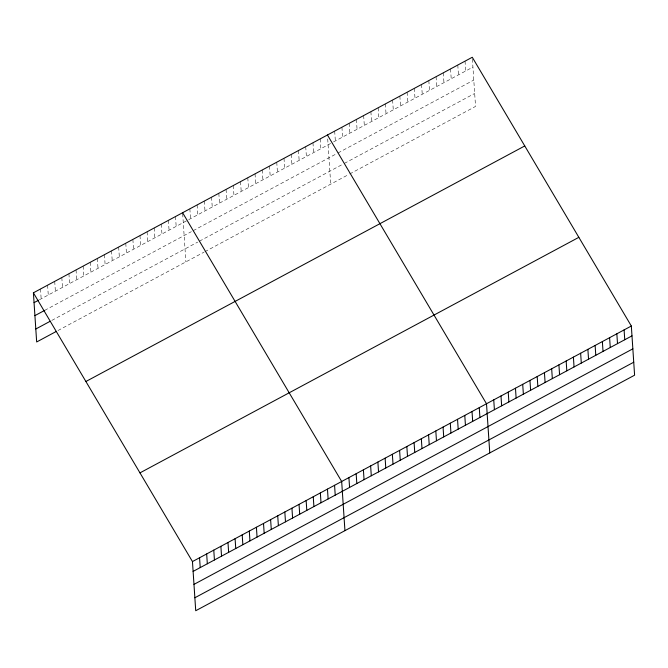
<?xml version="1.0" encoding="UTF-8"?>
<svg xmlns="http://www.w3.org/2000/svg" width="668" height="668" viewBox="0 0 668 668"><rect width="100%" height="100%" fill="white"/><g stroke="black" fill="none" stroke-linecap="round" stroke-linejoin="round"><path stroke-width="0.5" stroke-dasharray="3.34 2.5" d="M39.379 299.782L187.8 220.131M188.702 219.647L332.622 142.401M333.532 141.917L472.927 67.101M44.689 310.378L191.374 231.654M193.186 230.677L336.204 153.924M338.016 152.947L473.796 80.076M51.795 320.415L197.695 242.108M199.507 241.14L343.427 163.894M344.337 163.409L474.681 93.453M57.982 330.535L203.99 252.17M204.892 251.686L348.813 174.44M349.723 173.956L475.541 106.429L472.343 58.25M465.037 61.147L465.688 70.983M457.797 65.038L458.448 74.874M450.549 68.921L451.209 78.757M443.31 72.812L443.961 82.648M436.07 76.695L436.722 86.531M428.831 80.578L429.482 90.414M421.583 84.469L422.243 94.305M414.344 88.351L414.995 98.188M407.104 92.242L407.756 102.079M399.865 96.125L400.516 105.962M392.617 100.016L393.277 109.853M385.378 103.899L386.029 113.735M378.138 107.79L378.789 117.626M370.899 111.673L371.55 121.509M363.651 115.556L364.31 125.392M356.411 119.447L357.063 129.283M349.172 123.329L349.823 133.166M341.933 127.221L342.584 137.057M334.685 131.103L335.344 140.94M327.712 138.927L330.71 184.159M320.206 138.877L320.857 148.713M312.966 142.768L313.618 152.605M305.727 146.651L306.378 156.487M298.479 150.542L299.139 160.378M291.24 154.425L291.891 164.261M284 158.308L284.651 168.144M276.761 162.199L277.412 172.035M269.513 166.082L270.173 175.918M262.274 169.973L262.925 179.809M255.034 173.855L255.685 183.692M247.795 177.746L248.446 187.583M240.547 181.629L241.206 191.465M233.307 185.52L233.959 195.357M226.068 189.403L226.719 199.239M218.828 193.286L219.48 203.122M211.581 197.177L212.24 207.013M204.341 201.06L204.992 210.896M197.102 204.951L197.753 214.787M189.862 208.833L190.514 218.67M182.681 213.71L185.888 261.889M175.509 216.532L176.168 226.369M168.403 220.348L169.062 230.184M161.297 224.164L161.957 234M154.199 227.98L154.851 237.816M147.094 231.788L147.745 241.624M139.988 235.604L140.639 245.44M132.882 239.42L133.533 249.256M125.776 243.227L126.427 253.063M118.67 247.043L119.322 256.879M111.564 250.859L112.216 260.695M104.458 254.675L105.11 264.511M97.353 258.483L98.004 268.319M90.247 262.299L90.898 272.135M83.141 266.114L83.792 275.951M76.035 269.922L76.686 279.758M68.929 273.738L69.581 283.574M61.823 277.554L62.475 287.39M54.718 281.37L55.369 291.206M47.612 285.178L48.263 295.014M40.506 288.993L41.157 298.83"/><path stroke-width="1" d="M33.4 292.809L472.276 57.264L631.335 326.026L634.6 375.191L195.724 610.736L192.459 561.571L33.4 292.809L36.665 341.974L56.204 331.487M34.051 302.646L38.493 300.258M34.911 315.622L44.689 310.378M35.805 328.998L50.016 321.366M85.888 381.503L524.764 145.95M139.971 472.877L578.847 237.332M192.459 561.571L631.335 326.026M193.11 571.407L631.986 335.862M193.97 584.383L632.846 348.838M194.864 597.76L633.74 362.215M327.445 134.994L486.504 403.756L489.769 452.921M182.614 212.725L341.674 481.486L344.938 530.651M624.096 329.909L624.747 339.745M616.848 333.8L617.508 343.636M609.608 337.682L610.26 347.519M602.369 341.573L603.02 351.41M595.13 345.456L595.781 355.292M587.882 349.347L588.541 359.184M580.642 353.23L581.294 363.066M573.403 357.113L574.054 366.949M566.163 361.004L566.815 370.84M558.916 364.887L559.575 374.723M551.676 368.778L552.327 378.614M544.437 372.661L545.088 382.497M537.197 376.552L537.849 386.388M529.958 380.434L530.609 390.271M522.71 384.325L523.37 394.162M515.471 388.208L516.122 398.044M508.231 392.099L508.882 401.936M500.992 395.982L501.643 405.818M493.744 399.865L494.404 409.701M479.265 407.639L479.916 417.475M472.025 411.53L472.677 421.366M464.778 415.412L465.437 425.249M457.538 419.304L458.19 429.14M450.299 423.186L450.95 433.023M443.059 427.077L443.711 436.914M435.812 430.96L436.471 440.796M428.572 434.843L429.223 444.679M421.333 438.734L421.984 448.57M414.093 442.617L414.744 452.453M406.845 446.508L407.505 456.344M399.606 450.391L400.257 460.227M392.366 454.282L393.018 464.118M385.127 458.165L385.778 468.001M377.879 462.056L378.539 471.892M370.64 465.938L371.291 475.775M363.4 469.829L364.052 479.666M356.161 473.712L356.812 483.548M348.921 477.595L349.573 487.431M334.568 485.302L335.227 495.138M327.462 489.11L328.122 498.946M320.356 492.926L321.016 502.762M313.25 496.741L313.91 506.578M306.144 500.549L306.804 510.385M299.039 504.365L299.698 514.201M291.933 508.181L292.592 518.017M284.827 511.997L285.486 521.833M277.729 515.805L278.381 525.641M270.624 519.62L271.275 529.457M263.518 523.436L264.169 533.273M256.412 527.244L257.063 537.08M249.306 531.06L249.957 540.896M242.2 534.876L242.851 544.712M235.094 538.692L235.746 548.528M227.988 542.5L228.64 552.336M220.883 546.315L221.534 556.152M213.777 550.131L214.428 559.968M206.671 553.947L207.322 563.784M199.565 557.755L200.216 567.591"/></g></svg>
